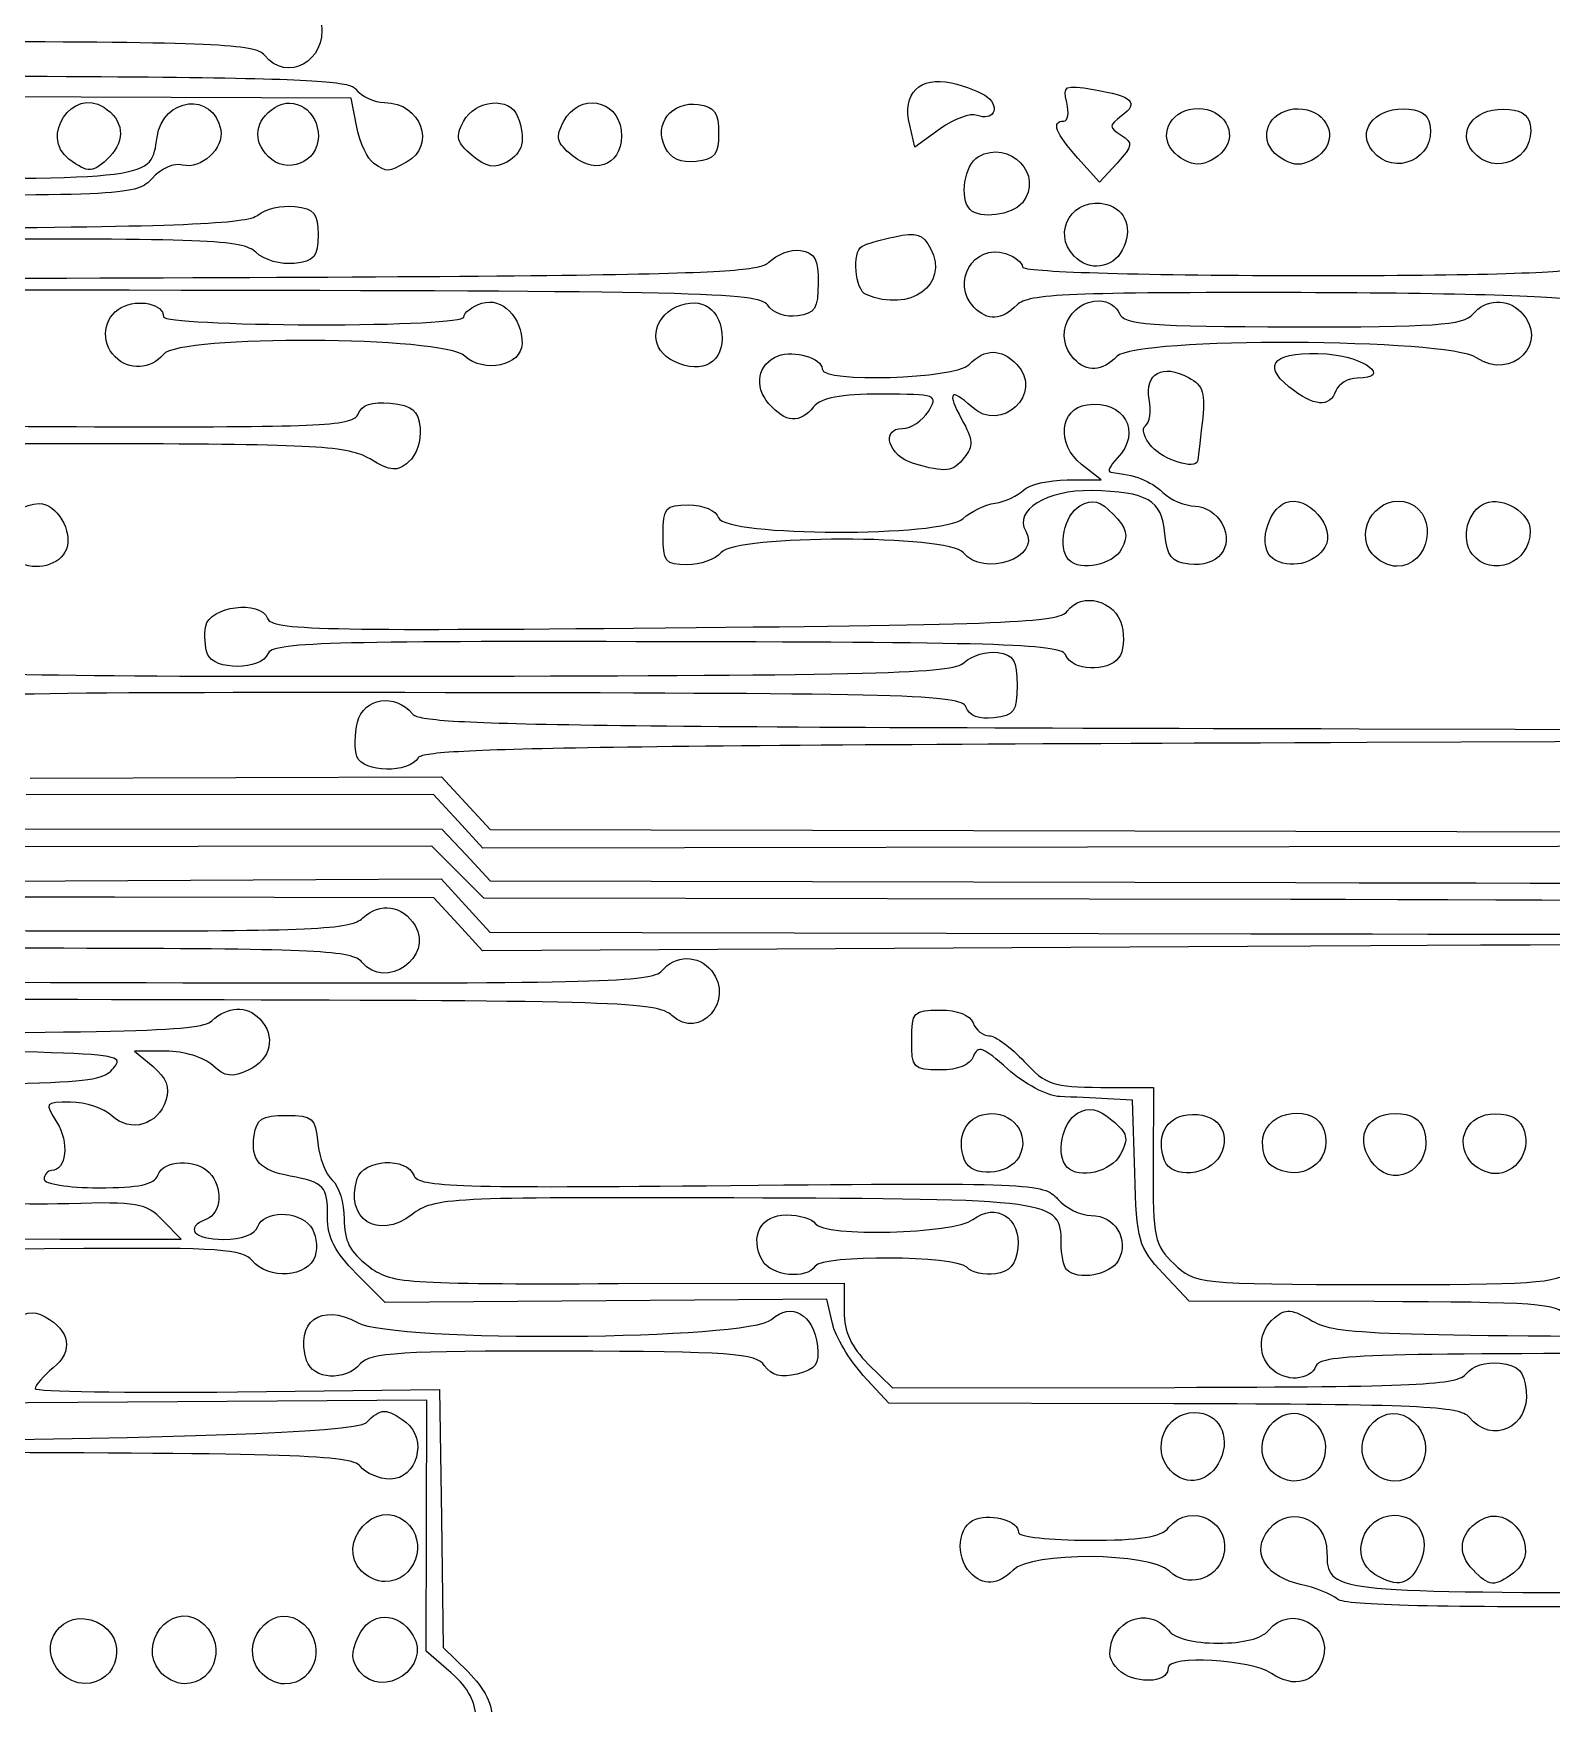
# Model space of a CAD drawing. Extents: x 25 to 242, y 39 to 365.
# Drawn here: x 162.42 to 200.69, y 137.19 to 179.28 of the extents above; entities that cross this region are included whole.
import ezdxf

# ---------------------------------------------------------------- set-up
doc = ezdxf.new("R2010")
doc.units = 0
doc.layers.add('Layer_1', color=7, linetype='CONTINUOUS')

msp = doc.modelspace()

# ---------------------------------------------------------------- linework, layer by layer
at = {"layer": 'Layer_1', "color": 7}
for points in [[(170.576381, 176.917223), (170.433371, 177.645653), (145.466809, 177.738753)], [(185.277182, 176.873043), (184.644308, 176.413363), (184.511049, 176.965083)], [(189.738251, 176.009843), (189.297148, 175.526973), (188.751005, 176.134133)], [(184.607659, 168.437873), (184.607656, 168.438083)], [(188.482389, 168.025603), (189.333474, 168.028603), (188.84241, 168.417893)], [(178.296698, 166.642213), (178.296698, 166.641893)], [(166.810265, 163.636393), (166.810225, 163.636053)], [(195.83792, 161.755513), (219.43687, 161.705413), (220.08517, 162.261853)], [(220.46999, 162.186083), (219.76785, 161.491953), (196.029811, 161.405053)], [(170.58057, 161.054803), (170.579845, 161.055513)], [(162.344935, 160.505813), (172.708931, 160.543113), (173.324066, 159.878843), (173.939201, 159.214553), (194.238922, 159.171453), (214.53863, 159.128353), (215.26421, 158.489173)], [(214.98688, 158.214403), (214.39423, 158.799633), (194.074138, 158.774133), (173.754048, 158.748633), (173.130719, 159.422483), (172.507387, 160.096343), (162.243155, 160.087343)], [(161.920815, 159.231763), (172.720956, 159.227763), (173.328061, 158.574553), (173.935169, 157.921353), (194.239323, 157.878253)], [(194.119435, 157.449723), (173.773442, 157.487523), (173.120964, 158.139353), (172.46848, 158.791193), (154.788009, 158.772493), (137.107529, 158.753793), (136.410809, 158.066733), (135.714089, 157.379653), (126.697159, 157.381653)], [(158.476005, 157.897703), (172.700914, 157.971903), (173.316025, 157.300653), (173.931139, 156.629423), (193.109242, 156.588723)], [(193.025581, 156.265963), (173.745965, 156.157513), (173.130843, 156.825923), (172.515722, 157.494333), (164.464625, 157.511433)], [(165.765405, 153.629213), (164.970635, 153.631213), (165.439675, 153.239773)], [(189.325064, 152.717113), (190.651664, 152.714113), (190.645564, 150.745793)], [(190.181465, 150.561043), (190.125305, 152.392253), (189.494988, 152.427653)], [(159.036515, 149.959433), (160.048315, 148.900573), (163.097415, 148.894573), (166.146515, 148.888573), (165.683785, 149.365083)], [(163.696785, 148.652083), (159.724715, 148.618283), (158.741245, 149.598403)], [(167.936075, 148.354733), (167.936075, 148.353883)], [(182.561649, 146.768133), (182.424137, 147.375923), (176.856537, 147.336823), (171.288936, 147.297723), (170.562091, 148.023853)], [(177.162379, 147.770373), (182.861032, 147.784073), (182.858932, 147.066173)], [(196.222329, 147.315773), (191.55787, 147.325773), (190.897753, 148.027803)], [(172.953729, 137.959303), (172.325002, 138.504553), (172.334902, 141.668813), (172.344802, 144.833093), (158.500385, 144.738693), (144.655969, 144.644293), (144.054809, 145.275953), (143.453639, 145.907593), (126.717429, 145.949193)], [(183.468101, 145.744513), (184.079508, 145.140773), (191.188981, 145.155673)], [(191.167644, 144.741783), (183.984749, 144.757083), (183.341955, 145.458703)], [(167.564735, 145.043923), (172.660854, 145.102423), (172.708544, 141.851593), (172.756234, 138.600773), (173.379452, 137.985353)], [(198.611274, 144.402683), (198.611135, 144.402773)]]:
    msp.add_lwpolyline(points, dxfattribs=at)
for points in [[(178.349411, 176.401453)], [(163.318405, 176.112903)], [(168.34021, 176.177213)], [(171.002477, 176.003893)], [(173.484787, 176.202343)], [(176.006475, 176.197343)], [(191.13094, 176.327353)], [(193.652627, 176.322353)], [(196.174313, 176.317353)], [(198.696001, 176.312353)], [(186.027494, 174.845353)], [(188.657582, 173.661893)], [(183.411527, 172.695353)], [(186.131864, 172.374543)], [(164.483355, 171.127643)], [(178.468129, 171.072063)], [(188.64952, 171.076093)], [(194.068976, 170.373263)], [(190.615791, 168.857793)], [(188.521637, 166.009683)], [(193.659295, 166.046283)], [(196.16564, 166.162713)], [(198.687326, 166.157713)], [(185.893379, 150.881173)], [(188.473937, 150.708683)], [(190.936754, 150.870413)], [(193.621649, 150.743363)], [(196.221819, 150.755533)], [(198.639628, 150.856293)], [(180.799296, 148.348943)], [(188.465876, 148.122443)], [(169.310197, 145.834423)], [(193.613624, 145.640743)], [(191.083873, 143.060653)], [(193.572077, 143.109653)], [(196.093763, 143.104653)], [(170.692176, 140.521703)], [(186.032436, 140.489153)], [(196.234681, 140.441603)], [(198.70871, 140.553013)], [(163.119055, 137.951503)], [(165.607265, 138.000503)], [(168.128948, 137.995503)], [(170.645523, 137.996343)], [(190.027484, 137.872863)]]:
    msp.add_lwpolyline(points, close=True, dxfattribs=at)
for points in [[(169.684635, 179.523613), (169.81309, 178.572803), (168.817008, 178.023083), (168.247572, 178.730523)], [(168.247572, 178.730523), (168.024949, 179.007113), (166.907085, 179.056573), (160.575205, 179.070023)], [(145.534349, 178.209413), (167.989936, 178.225613), (170.287012, 178.195613), (170.53926, 177.882193)], [(184.511049, 176.965083), (184.317596, 177.765983), (184.755954, 178.210573), (185.563055, 178.032043)], [(163.318405, 176.112913), (162.571275, 176.675973), (163.414505, 177.928003), (164.198265, 177.419273)], [(165.541745, 176.661903), (165.687645, 177.676453), (166.964305, 177.822003), (167.149005, 176.845153)], [(168.506144, 177.410073), (169.004545, 177.730203), (169.609133, 177.328773), (169.607109, 176.679003)], [(170.53926, 177.882193), (170.692031, 177.692403), (171.022942, 177.536673), (171.274617, 177.536133)], [(173.265204, 177.061543), (173.554883, 177.612613), (174.441698, 177.694913), (174.629621, 177.188183)], [(175.793671, 177.069443), (176.169109, 177.783663), (177.15151, 177.626243), (177.237843, 176.838053)], [(185.563055, 178.032043), (185.92002, 177.953043), (186.328944, 177.791473), (186.471775, 177.672913)], [(186.471775, 177.672913), (186.802528, 177.398383), (186.608054, 177.056253), (186.210708, 177.213633)], [(188.469774, 177.532963), (188.361279, 177.963863), (188.410774, 177.988053), (189.146941, 177.863933)], [(189.146941, 177.863933), (190.131556, 177.697933), (190.303342, 177.535343), (189.850783, 177.197793)], [(164.198265, 177.419273), (164.698465, 177.094573), (164.758375, 176.595603), (164.347475, 176.176503)], [(168.34021, 176.177213), (167.940163, 176.589563), (168.007489, 177.089803), (168.506144, 177.410073)], [(171.274617, 177.536133), (172.196092, 177.534133), (172.59262, 176.452953), (171.825402, 176.034293)], [(178.349411, 176.401453), (178.048389, 176.982263), (178.511399, 177.584923), (179.182856, 177.486273)], [(179.182856, 177.486273), (179.597109, 177.425373), (179.695815, 177.286093), (179.694187, 176.764463)], [(186.210708, 177.213633), (186.045348, 177.279133), (185.625261, 177.125833), (185.277182, 176.873043)], [(188.396354, 177.068483), (188.501111, 177.068263), (188.534149, 177.277263), (188.469774, 177.532963)], [(191.13094, 176.327353), (190.763776, 176.783503), (191.13334, 177.386613), (191.779285, 177.385243)], [(191.779285, 177.385243), (192.425168, 177.384243), (192.791025, 176.779193), (192.421024, 176.324613)], [(193.652627, 176.322353), (193.285466, 176.778503), (193.655027, 177.381613), (194.30097, 177.380233)], [(194.30097, 177.380233), (194.946852, 177.379233), (195.31271, 176.774203), (194.942709, 176.319613)], [(196.174313, 176.317353), (195.778894, 176.808613), (196.194263, 177.376583), (196.947751, 177.374983)], [(196.947751, 177.374983), (197.362683, 177.374183), (197.574846, 177.252093), (197.623951, 176.986123)], [(198.696001, 176.312353), (198.300581, 176.803613), (198.715951, 177.371573), (199.469439, 177.369983)], [(199.469439, 177.369983), (199.884369, 177.369183), (200.096533, 177.247093), (200.145637, 176.981133)], [(167.149005, 176.845153), (167.236005, 176.385233), (166.639745, 175.838003), (166.185545, 175.960853)], [(171.002477, 176.003903), (170.846777, 176.105603), (170.655037, 176.516603), (170.576381, 176.917223)], [(173.484787, 176.202343), (173.08792, 176.533543), (173.055122, 176.661883), (173.265204, 177.061543)], [(174.629621, 177.188183), (174.848622, 176.597633), (174.767363, 176.258263), (174.352798, 176.032033)], [(176.006475, 176.197343), (175.604801, 176.532553), (175.575204, 176.653833), (175.793671, 177.069443)], [(177.237843, 176.838053), (177.327803, 176.016743), (176.647214, 175.662603), (176.006475, 176.197343)], [(188.751005, 176.134133), (188.18473, 176.763683), (188.068771, 177.069173), (188.396354, 177.068483)], [(189.850783, 177.197793), (189.527195, 176.956433), (189.52625, 176.917363), (189.839063, 176.713973)], [(197.623951, 176.986123), (197.782519, 176.127303), (196.721349, 175.637743), (196.174313, 176.317353)], [(200.145637, 176.981133), (200.304207, 176.122303), (199.243038, 175.632753), (198.696001, 176.312353)], [(157.418385, 175.623833), (165.523835, 175.606633), (165.387465, 175.589233), (165.541745, 176.661903)], [(169.607109, 176.679003), (169.605009, 176.022303), (168.799895, 175.703393), (168.34021, 176.177213)], [(179.128212, 176.052493), (178.741846, 176.007593), (178.496596, 176.117493), (178.349411, 176.401453)], [(179.694187, 176.764463), (179.692587, 176.223483), (179.600207, 176.107393), (179.128212, 176.052493)], [(186.236589, 176.170643), (187.029109, 176.622903), (187.913248, 175.703093), (187.35054, 175.011763)], [(189.839063, 176.713973), (190.14618, 176.514273), (190.136351, 176.445633), (189.738251, 176.009843)], [(164.347475, 176.176503), (163.933525, 175.754303), (163.804815, 175.746333), (163.318405, 176.112903)], [(166.185545, 175.960853), (165.969355, 176.019353), (165.638675, 175.874753), (165.416785, 175.624693)], [(171.825402, 176.034293), (171.340654, 175.769773), (171.359826, 175.770473), (171.002477, 176.003893)], [(174.352798, 176.032033), (174.047916, 175.865663), (173.839117, 175.906623), (173.484787, 176.202343)], [(186.027494, 174.845353), (185.759183, 175.121913), (185.893779, 175.975013), (186.236589, 176.170643)], [(191.774917, 175.984723), (191.572065, 175.985253), (191.282276, 176.139333), (191.13094, 176.327353)], [(192.421024, 176.324613), (192.268516, 176.137243), (191.977768, 175.984293), (191.774917, 175.984723)], [(194.296604, 175.979723), (194.093753, 175.980253), (193.803964, 176.134343), (193.652627, 176.322353)], [(194.942709, 176.319613), (194.790203, 176.132243), (194.499456, 175.979283), (194.296604, 175.979723)], [(165.416785, 175.624693), (165.038685, 175.198633), (164.808125, 175.186293), (157.449445, 175.198543)], [(188.657582, 173.661893), (188.063651, 174.274083), (188.639802, 175.194223), (189.475504, 174.968183)], [(159.982955, 174.368463), (166.039455, 174.406563), (167.823775, 174.479963), (168.085293, 174.701573)], [(168.085293, 174.701573), (168.269747, 174.857873), (168.686339, 174.953943), (169.011046, 174.915073)], [(169.011046, 174.915073), (169.511937, 174.855073), (169.601117, 174.746403), (169.599408, 174.197983)], [(187.35054, 175.011763), (187.089492, 174.691033), (186.276419, 174.588773), (186.027494, 174.845353)], [(189.475504, 174.968183), (189.969092, 174.834673), (190.140378, 174.332843), (189.868739, 173.816083)], [(184.136964, 174.155593), (184.6834, 174.274453), (184.84799, 174.219593), (185.036526, 173.855823)], [(168.028167, 173.764663), (167.693845, 174.076503), (166.789585, 174.112523), (159.843585, 174.090673)], [(169.599408, 174.197983), (169.597808, 173.648033), (169.508368, 173.541343), (169.000704, 173.482843)], [(180.960735, 173.512603), (181.154828, 173.710563), (181.514518, 173.842713), (181.760049, 173.806253)], [(183.411527, 172.695353), (183.12883, 172.813073), (183.050287, 173.759303), (183.310257, 173.915343)], [(183.310257, 173.915343), (183.397107, 173.967443), (183.769122, 174.075583), (184.136964, 174.155593)], [(185.036526, 173.855823), (185.511379, 172.939603), (184.521926, 172.232993), (183.411527, 172.695353)], [(186.131864, 172.374503), (185.536198, 172.988493), (186.123864, 173.996063), (186.924556, 173.733533)], [(155.577899, 173.093103), (178.613558, 173.147903), (180.635953, 173.181303), (180.960735, 173.512603)], [(169.000704, 173.482843), (168.659621, 173.443543), (168.243014, 173.564243), (168.028167, 173.764663)], [(181.760049, 173.806253), (182.118083, 173.753153), (182.206004, 173.590663), (182.204118, 172.985843)], [(186.924556, 173.733533), (187.161018, 173.656033), (187.354203, 173.502143), (187.353858, 173.391623)], [(189.868739, 173.816083), (189.622769, 173.348163), (189.034597, 173.273283), (188.657582, 173.661893)], [(187.353858, 173.391623), (187.353595, 173.271403), (190.138923, 173.184763), (194.287871, 173.175953)], [(194.287871, 173.175953), (198.436817, 173.166953), (201.222761, 173.241953), (201.223135, 173.362163)], [(164.840475, 172.804943), (141.039439, 172.838543), (130.584359, 172.692743), (130.175369, 172.321633)], [(164.640115, 172.368573), (165.067575, 172.601833), (165.706345, 172.462473), (165.705325, 172.136143)], [(180.92695, 172.433933), (180.703007, 172.749803), (179.189844, 172.784693), (164.840475, 172.804943)], [(173.728304, 172.477243), (174.23501, 172.640893), (174.741407, 172.129643), (174.739309, 171.456533)], [(178.623604, 172.383563), (179.263467, 172.680693), (179.785416, 172.322263), (179.783125, 171.587343)], [(182.204118, 172.985843), (182.202018, 172.349983), (182.121198, 172.220243), (181.687958, 172.158483)], [(194.376585, 172.744833), (188.572704, 172.757133), (187.483927, 172.710333), (187.215791, 172.436843)], [(201.220565, 172.537883), (201.220829, 172.646843), (198.252861, 172.736593), (194.376585, 172.744833)], [(198.6978, 172.196673), (199.014014, 172.585183), (199.572525, 172.613603), (199.916815, 172.258673)], [(164.483355, 171.127563), (164.106335, 171.516173), (164.182465, 172.118843), (164.640115, 172.368573)], [(173.270411, 172.128613), (173.270676, 172.239133), (173.476807, 172.396013), (173.728304, 172.477243)], [(178.468129, 171.072063), (177.932933, 171.393413), (178.016912, 172.101833), (178.623604, 172.383563)], [(181.687958, 172.158483), (181.387854, 172.115683), (181.071331, 172.230283), (180.92695, 172.433933)], [(187.215791, 172.436843), (186.833933, 172.047373), (186.46957, 172.026413), (186.131864, 172.374543)], [(188.64952, 171.076063), (188.118234, 171.623683), (188.520515, 172.541503), (189.291103, 172.539853)], [(189.291103, 172.539853), (189.502772, 172.539333), (189.72993, 172.393483), (189.795901, 172.215583)], [(189.795901, 172.215583), (189.897068, 171.942803), (190.583002, 171.890723), (194.17552, 171.883083)], [(194.17552, 171.883083), (197.70553, 171.876083), (198.480172, 171.929283), (198.6978, 172.196673)], [(199.916815, 172.258673), (200.655595, 171.497183), (199.685733, 170.500723), (198.792764, 171.103793)], [(165.705325, 172.136143), (165.705065, 172.030323), (167.406865, 171.940123), (169.487256, 171.935703)], [(169.487256, 171.935703), (171.686639, 171.930703), (173.270046, 172.011803), (173.270411, 172.128613)], [(173.294874, 171.147943), (172.758945, 171.647823), (166.105055, 171.684343), (165.702375, 171.189643)], [(174.739309, 171.456533), (174.737709, 170.907093), (173.773847, 170.701193), (173.294874, 171.147943)], [(179.783125, 171.587343), (179.781025, 170.906663), (179.153252, 170.660683), (178.468129, 171.072063)], [(186.010286, 170.935923), (186.410974, 171.344603), (186.81172, 171.345013), (187.207404, 170.936923)], [(198.792764, 171.103793), (198.065559, 171.594923), (190.210464, 171.624883), (189.733447, 171.138393)], [(165.702375, 171.189643), (165.386155, 170.801143), (164.827645, 170.772713), (164.483355, 171.127643)], [(180.961274, 169.945893), (180.573943, 170.387113), (180.682552, 170.950123), (181.19352, 171.149843)], [(181.19352, 171.149843), (181.595258, 171.306863), (182.303283, 171.097243), (182.302424, 170.821543)], [(182.302424, 170.821543), (182.301324, 170.467723), (185.652599, 170.571093), (186.010286, 170.935923)], [(187.207404, 170.936923), (187.910209, 170.212513), (186.812717, 169.176613), (186.073204, 169.866383)], [(189.733447, 171.138393), (189.351589, 170.748923), (188.987224, 170.727963), (188.64952, 171.076093)], [(190.54847, 170.056563), (190.428834, 170.709433), (190.889801, 170.964123), (191.540848, 170.604863)], [(194.068976, 170.373263), (193.345317, 170.947183), (193.738205, 171.286933), (195.023982, 171.199103)], [(195.023982, 171.199103), (195.991822, 171.133003), (196.677522, 170.590033), (195.790787, 170.591913)], [(191.540848, 170.604863), (191.915451, 170.398163), (191.96955, 170.216013), (191.88197, 169.456353)], [(195.790787, 170.591913), (195.562367, 170.592443), (195.320593, 170.447473), (195.25351, 170.269853)], [(183.798949, 170.186453), (182.769056, 170.188453), (182.276211, 170.096553), (182.089307, 169.866893)], [(184.982171, 169.753013), (185.236393, 170.167733), (185.19338, 170.183493), (183.798949, 170.186453)], [(186.073204, 169.866383), (185.541916, 170.361933), (185.440795, 170.239023), (185.81945, 169.557943)], [(188.983195, 169.921623), (189.913076, 170.054753), (190.379346, 169.223853), (189.740443, 168.572213)], [(190.45163, 169.391663), (190.55945, 169.459663), (190.603024, 169.758833), (190.54847, 170.056563)], [(195.25351, 170.269853), (195.090051, 169.837053), (194.702426, 169.870893), (194.068976, 170.373263)], [(158.123845, 169.713233), (158.355775, 169.425093), (159.233735, 169.376783), (164.439085, 169.365723)], [(164.439085, 169.365723), (169.729078, 169.354523), (170.500847, 169.395023), (170.612109, 169.689573)], [(170.612109, 169.689573), (170.699689, 169.921453), (170.952245, 170.004753), (171.423457, 169.957183)], [(171.423457, 169.957183), (171.982005, 169.900783), (172.118927, 169.785773), (172.169071, 169.330863)], [(182.089307, 169.866893), (181.738837, 169.436313), (181.386968, 169.460943), (180.961274, 169.945893)], [(184.333214, 169.323463), (184.545042, 169.322933), (184.837074, 169.516313), (184.982171, 169.753013)], [(188.84241, 168.417893), (188.202433, 168.925233), (188.28638, 169.821863), (188.983195, 169.921623)], [(172.169071, 169.330863), (172.204591, 169.008643), (172.083471, 168.649163), (171.881906, 168.478523)], [(184.607656, 168.438083), (183.978691, 168.619013), (183.759958, 169.324683), (184.333214, 169.323463)], [(185.81945, 169.557943), (186.111013, 169.033513), (186.1217, 168.877803), (185.88599, 168.588213)], [(190.615788, 168.857793), (190.417681, 169.083463), (190.343812, 169.323703), (190.45163, 169.391663)], [(191.88197, 169.456353), (191.82472, 168.959793), (191.771925, 168.529293), (191.764644, 168.499683)], [(164.338125, 168.935033), (159.308935, 168.945733), (158.351375, 168.897933), (158.129275, 168.625023)], [(170.908845, 168.552923), (170.360213, 168.877533), (169.562214, 168.923943), (164.338125, 168.935033)], [(191.764644, 168.499683), (191.709694, 168.276193), (190.906602, 168.526483), (190.615791, 168.857793)], [(171.881906, 168.478523), (171.584064, 168.226373), (171.442417, 168.237203), (170.908845, 168.552923)], [(185.88599, 168.588213), (185.586175, 168.219863), (185.429521, 168.201433), (184.607659, 168.437873)], [(189.740443, 168.572213), (189.558243, 168.386373), (189.486821, 168.226743), (189.58173, 168.217473)], [(187.381193, 167.767523), (187.518755, 167.907823), (188.014294, 168.023963), (188.482389, 168.025603)], [(189.58173, 168.217473), (190.180384, 168.158973), (190.571031, 168.007243), (190.890984, 167.708803)], [(186.666183, 167.440693), (186.921874, 167.480193), (187.243628, 167.627213), (187.381193, 167.767523)], [(189.088973, 167.755523), (187.966663, 167.776423), (187.123508, 167.255643), (187.435668, 166.734403)], [(188.801254, 167.371063), (189.132272, 167.551693), (189.305119, 167.507773), (189.645968, 167.156443)], [(190.944541, 166.668653), (190.867341, 167.517873), (190.506613, 167.729163), (189.088973, 167.755523)], [(190.890984, 167.708803), (191.091628, 167.521663), (191.457782, 167.368113), (191.704665, 167.367583)], [(193.991511, 167.455083), (194.531825, 167.666273), (195.276468, 166.819863), (194.977645, 166.334183)], [(196.16564, 166.162713), (195.666903, 166.782323), (196.360564, 167.729613), (197.098881, 167.437193)], [(199.021389, 167.439453), (199.473072, 167.616003), (200.153184, 167.194623), (200.151763, 166.739123)], [(162.038425, 165.961183), (161.373455, 166.344833), (161.769075, 167.431123), (162.573145, 167.429423)], [(162.573145, 167.429423), (163.011795, 167.428423), (163.425555, 166.730993), (163.255135, 166.279753)], [(178.296698, 166.641893), (178.298798, 167.337893), (178.348138, 167.395913), (178.936066, 167.394663)], [(178.936066, 167.394663), (179.308451, 167.393873), (179.622914, 167.258933), (179.693034, 167.069853)], [(185.85754, 167.051653), (186.0466, 167.226173), (186.41049, 167.401243), (186.666183, 167.440693)], [(188.521637, 166.009683), (188.229344, 166.310963), (188.402374, 167.153403), (188.801254, 167.371063)], [(189.645968, 167.156443), (189.986818, 166.805113), (190.028736, 166.627653), (189.850827, 166.289213)], [(191.704665, 167.367583), (191.951545, 167.367053), (192.257369, 167.166293), (192.384268, 166.921443)], [(193.659295, 166.046283), (193.281732, 166.298663), (193.510057, 167.266913), (193.991511, 167.455083)], [(197.098881, 167.437193), (197.862506, 167.134753), (197.609424, 165.846783), (196.786715, 165.848533)], [(198.687326, 166.157713), (198.383653, 166.534983), (198.573791, 167.264513), (199.021389, 167.439453)], [(179.693034, 167.069853), (179.8675, 166.599393), (185.350082, 166.583173), (185.85754, 167.051653)], [(187.435668, 166.734403), (187.83748, 166.063453), (186.372895, 165.558263), (185.862882, 166.191883)], [(192.384268, 166.921443), (192.694024, 166.323763), (192.277652, 165.814483), (191.551326, 165.902633)], [(200.151763, 166.739123), (200.149163, 165.928633), (199.181102, 165.544273), (198.687326, 166.157713)], [(163.255135, 166.279753), (163.100445, 165.870183), (162.478425, 165.707313), (162.038425, 165.961183)], [(178.899038, 165.886803), (178.348056, 165.887803), (178.294555, 165.955103), (178.296698, 166.642213)], [(185.862882, 166.191883), (185.497138, 166.646263), (180.12154, 166.644283), (179.75148, 166.189883)], [(189.850827, 166.289213), (189.636446, 165.881373), (188.813928, 165.708403), (188.521637, 166.009683)], [(191.551326, 165.902633), (191.108252, 165.956433), (190.996463, 166.097533), (190.944541, 166.668653)], [(194.977645, 166.334183), (194.71225, 165.902833), (194.080348, 165.764833), (193.659295, 166.046283)], [(179.75148, 166.189883), (179.615217, 166.022493), (179.231619, 165.886093), (178.899038, 165.886803)], [(196.786715, 165.848533), (196.583865, 165.849063), (196.30438, 165.990343), (196.16564, 166.162713)], [(166.768225, 164.336403), (166.864325, 164.847583), (168.151277, 165.009193), (168.328133, 164.532283)], [(188.482168, 164.715733), (188.842493, 165.218033), (189.702696, 164.991743), (189.857959, 164.353803)], [(178.348012, 164.297123), (186.887876, 164.375423), (188.279296, 164.432933), (188.482168, 164.715733)], [(166.810225, 163.636053), (166.746825, 163.807023), (166.727925, 164.122183), (166.768225, 164.336403)], [(168.328133, 164.532283), (168.434448, 164.245603), (169.641763, 164.217263), (178.348012, 164.297123)], [(189.857959, 164.353803), (189.930099, 164.057393), (189.897629, 163.693863), (189.785789, 163.545963)], [(178.393405, 163.947223), (169.754627, 163.965523), (168.440764, 163.926123), (168.33473, 163.645393)], [(188.450069, 163.602663), (188.345787, 163.883863), (187.032186, 163.928873), (178.393405, 163.947223)], [(168.33473, 163.645393), (168.176501, 163.226433), (166.964915, 163.219003), (166.810265, 163.636393)], [(172.540233, 163.077753), (183.786122, 163.097553), (185.582632, 163.144353), (185.886866, 163.425193)], [(185.886866, 163.425193), (186.080218, 163.603683), (186.458885, 163.717213), (186.728342, 163.677493)], [(186.728342, 163.677493), (187.135009, 163.617593), (187.217869, 163.477113), (187.215916, 162.851153)], [(189.785789, 163.545963), (189.503193, 163.172253), (188.595392, 163.210793), (188.450069, 163.602663)], [(159.407125, 163.283663), (159.502525, 163.125483), (163.557635, 163.061913), (172.540233, 163.077753)], [(172.806041, 162.663023), (161.654525, 162.678923), (159.765835, 162.636723), (159.499675, 162.365203)], [(170.593125, 161.917343), (170.747192, 162.538523), (171.550125, 162.661423), (171.978369, 162.129393)], [(185.928596, 162.303693), (185.815236, 162.609363), (184.463384, 162.646383), (172.806041, 162.663023)], [(187.215916, 162.851153), (187.213816, 162.188253), (187.143486, 162.088923), (186.634269, 162.029953)], [(171.978369, 162.129393), (172.207176, 161.845143), (175.117431, 161.799523), (195.83792, 161.755513)], [(186.634269, 162.029953), (186.254722, 161.986053), (186.0114, 162.080453), (185.928596, 162.303693)], [(170.579845, 161.055513), (170.513775, 161.233693), (170.519755, 161.621513), (170.593125, 161.917343)], [(196.029811, 161.405053), (176.250093, 161.332653), (172.263608, 161.268983), (172.122815, 161.023203)], [(172.122815, 161.023203), (171.893242, 160.622383), (170.732096, 160.646183), (170.58057, 161.054803)], [(194.239323, 157.878253), (211.76667, 157.841053), (214.59913, 157.791753), (214.95041, 157.517903)], [(164.464625, 157.511433), (160.036525, 157.520433), (156.413355, 157.473133), (156.413145, 157.405423)], [(214.75333, 157.165693), (214.54209, 157.346383), (209.04794, 157.422003), (194.119435, 157.449723)], [(170.728837, 156.984843), (171.167135, 157.389443), (171.730089, 157.308153), (172.043218, 156.795073)], [(156.708795, 156.977153), (156.951575, 156.726913), (158.206505, 156.670043), (163.685475, 156.661033)], [(163.685475, 156.661033), (169.435638, 156.652033), (170.416647, 156.696633), (170.728837, 156.984843)], [(172.043218, 156.795073), (172.5284, 156.000053), (171.291066, 155.145453), (170.706432, 155.871773)], [(193.109242, 156.588723), (210.38112, 156.552023), (212.30594, 156.581723), (212.47449, 156.888513)], [(163.771255, 156.220113), (157.371935, 156.233713), (157.089775, 156.217113), (156.723365, 155.804153)], [(170.706432, 155.871773), (170.473958, 156.160603), (169.532748, 156.207873), (163.771255, 156.220113)], [(212.43293, 156.029953), (212.31665, 156.343483), (210.57531, 156.364663), (193.025581, 156.265963)], [(156.723365, 155.804153), (156.342145, 155.374573), (156.354985, 155.374003), (167.170745, 155.351033)], [(178.262437, 155.650663), (178.595772, 156.060203), (179.18855, 156.063833), (179.514935, 155.658663)], [(167.170745, 155.351033), (176.540235, 155.331133), (178.035221, 155.371533), (178.262437, 155.650663)], [(179.514935, 155.658663), (180.119256, 154.907883), (179.212265, 153.880153), (178.517368, 154.528293)], [(166.235475, 154.922393), (155.863599, 154.944393), (154.333489, 154.906493), (154.227069, 154.624713)], [(178.517368, 154.528293), (178.154273, 154.866993), (177.149552, 154.899213), (166.235475, 154.922393)], [(166.919685, 154.389063), (167.332935, 154.770523), (167.792165, 154.790953), (168.129832, 154.442963)], [(184.561281, 153.912303), (184.563381, 154.625973), (184.601871, 154.666333), (185.276643, 154.664913)], [(185.276643, 154.664913), (185.716576, 154.663913), (186.035593, 154.539513), (186.109602, 154.339943)], [(153.978459, 154.083863), (164.721365, 154.075863), (166.629435, 154.121163), (166.919685, 154.389063)], [(168.129832, 154.442963), (168.542852, 154.017243), (168.413669, 153.415173), (167.853485, 153.155053)], [(186.109602, 154.339943), (186.175572, 154.162053), (186.356672, 154.016223), (186.512041, 154.015883)], [(164.441745, 153.201033), (164.802365, 153.630523), (164.782805, 153.631243), (152.240329, 153.657883)], [(185.271939, 153.156663), (184.597167, 153.157663), (184.559056, 153.198663), (184.561281, 153.912303)], [(186.98424, 153.174163), (186.367258, 153.732473), (186.223317, 153.786303), (186.114891, 153.499203)], [(186.512041, 154.015883), (186.667415, 154.015623), (187.06542, 153.723843), (187.396501, 153.367623)], [(165.439675, 153.239773), (165.778495, 152.957033), (165.868755, 152.720603), (165.764765, 152.388253)], [(166.944195, 153.269323), (166.728995, 153.470053), (166.210745, 153.628273), (165.765405, 153.629213)], [(167.853485, 153.155053), (167.426005, 152.956553), (167.256735, 152.977833), (166.944195, 153.269323)], [(186.114891, 153.499203), (186.031171, 153.277543), (185.731327, 153.155683), (185.271939, 153.156663)], [(187.396501, 153.367623), (187.940878, 152.781893), (188.12538, 152.719663), (189.325064, 152.717113)], [(152.479459, 152.795513), (163.820495, 152.771413), (164.088645, 152.780513), (164.441745, 153.201033)], [(188.294161, 152.484053), (187.977118, 152.495753), (187.395141, 152.802333), (186.98424, 153.174163)], [(165.764765, 152.388253), (165.570405, 151.767023), (164.866065, 151.564713), (164.402605, 151.997013)], [(189.494988, 152.427653), (189.148315, 152.447153), (188.607943, 152.472553), (188.294161, 152.484053)], [(163.363185, 152.341833), (162.706175, 152.342833), (162.698795, 152.332833), (163.015175, 151.834273)], [(164.402605, 151.997013), (164.200115, 152.185873), (163.732375, 152.341053), (163.363185, 152.341833)], [(167.987285, 151.499433), (168.047265, 151.924383), (168.181249, 152.008663), (168.79469, 152.007363)], [(168.79469, 152.007363), (169.467264, 152.006363), (169.535534, 151.947263), (169.592732, 151.321453)], [(185.893379, 150.881133), (185.67934, 151.458303), (185.918539, 151.969973), (186.437102, 152.044223)], [(186.437102, 152.044223), (187.098128, 152.138823), (187.565583, 151.534103), (187.268406, 150.968773)], [(188.473937, 150.708683), (188.186346, 151.005103), (188.351891, 151.850863), (188.73883, 152.062023)], [(188.73883, 152.062023), (189.043715, 152.228403), (189.252513, 152.187423), (189.606844, 151.891723)], [(190.936754, 150.870413), (190.715369, 151.467383), (190.959774, 151.959283), (191.509857, 152.023873)], [(191.509857, 152.023873), (192.235083, 152.108973), (192.647857, 151.597383), (192.33464, 151.001533)], [(193.413682, 151.440773), (193.515157, 152.160163), (194.746975, 152.311753), (194.955587, 151.630533)], [(196.221819, 150.755533), (195.695594, 151.354973), (195.977531, 152.057353), (196.743721, 152.055723)], [(196.743721, 152.055723), (197.160359, 152.054923), (197.38631, 151.922213), (197.477277, 151.625153)], [(198.639628, 150.856293), (198.222074, 151.375053), (198.576758, 152.051833), (199.265405, 152.050363)], [(199.265405, 152.050363), (199.687651, 152.049563), (199.907898, 151.917183), (200.002722, 151.607523)], [(163.015175, 151.834273), (163.332065, 151.335273), (163.254615, 150.618343), (162.883905, 150.619133)], [(189.606844, 151.891723), (190.003711, 151.560513), (190.036509, 151.432173), (189.826427, 151.032523)], [(194.955587, 151.630533), (195.202453, 150.824383), (194.357622, 150.262493), (193.621649, 150.743363)], [(197.477277, 151.625153), (197.741291, 150.763013), (196.792308, 150.105683), (196.221819, 150.755533)], [(200.002722, 151.607523), (200.162213, 151.086713), (199.782158, 150.541013), (199.260703, 150.542123)], [(168.89847, 150.479753), (168.121439, 150.625953), (167.899115, 150.874753), (167.987285, 151.499433)], [(169.592732, 151.321453), (169.627132, 150.945053), (169.791299, 150.520753), (169.957539, 150.378563)], [(193.621649, 150.743363), (193.467379, 150.844163), (193.373794, 151.157993), (193.413682, 151.440773)], [(165.561885, 150.505713), (165.707975, 150.892533), (166.504725, 150.930613), (166.856895, 150.567613)], [(170.585337, 150.417293), (170.740158, 150.912133), (171.841195, 150.968643), (172.018387, 150.490793)], [(187.268406, 150.968773), (187.018663, 150.493663), (186.059733, 150.432543), (185.893379, 150.881173)], [(189.826427, 151.032523), (189.590392, 150.583493), (188.782947, 150.390173), (188.473937, 150.708683)], [(190.645564, 150.745793), (190.639864, 148.912393), (190.676074, 148.742443), (191.174016, 148.266823)], [(192.33464, 151.001533), (192.064001, 150.486673), (191.112166, 150.397403), (190.936754, 150.870413)], [(199.260703, 150.542123), (199.057853, 150.542653), (198.778368, 150.683933), (198.639628, 150.856293)], [(162.695575, 150.404073), (162.695315, 150.282413), (163.292495, 150.187333), (164.067415, 150.185693)], [(162.883905, 150.619133), (162.780695, 150.619353), (162.695945, 150.522533), (162.695575, 150.404073)], [(164.067415, 150.185693), (165.093565, 150.183693), (165.470695, 150.264293), (165.561885, 150.505713)], [(166.856895, 150.567613), (167.206655, 150.207103), (167.168905, 149.543983), (166.790195, 149.395963)], [(169.837424, 149.449103), (169.839824, 150.227123), (169.756844, 150.318243), (168.89847, 150.479753)], [(169.957539, 150.378563), (170.123782, 150.236363), (170.258789, 149.795453), (170.25755, 149.398743)], [(171.971595, 149.512743), (171.098481, 148.854283), (170.266223, 149.397343), (170.585337, 150.417293)], [(172.018387, 150.490793), (172.12331, 150.207853), (173.141424, 150.176293), (180.006211, 150.243283)], [(180.006211, 150.243283), (187.574109, 150.317083), (187.887714, 150.304183), (188.239549, 149.903393)], [(190.897753, 148.027803), (190.276533, 148.688483), (190.234327, 148.837763), (190.181465, 150.561043)], [(163.313925, 149.784923), (161.761255, 149.738423), (161.302035, 149.800023), (160.843035, 150.115573)], [(180.074833, 149.929013), (172.8244, 149.951113), (172.532872, 149.936013), (171.971595, 149.512743)], [(188.327891, 148.799293), (188.331291, 149.881653), (188.164627, 149.904443), (180.074833, 149.929013)], [(188.239549, 149.903393), (188.440722, 149.674263), (188.822368, 149.486283), (189.087655, 149.485723)], [(165.683785, 149.365083), (165.263895, 149.797883), (165.044415, 149.836753), (163.313925, 149.784923)], [(168.07954, 149.207583), (168.235242, 149.619843), (169.078406, 149.624623), (169.408037, 149.215583)], [(170.562091, 148.023853), (170.026699, 148.558703), (169.835818, 148.934123), (169.837424, 149.449103)], [(180.799296, 148.348923), (180.46753, 148.960993), (180.753656, 149.503473), (181.407505, 149.502103)], [(181.407505, 149.502103), (181.733937, 149.501303), (182.059158, 149.403703), (182.130217, 149.285093)], [(186.099713, 149.382893), (186.680984, 149.831753), (187.324779, 149.426593), (187.236829, 148.667203)], [(189.087655, 149.485723), (189.687257, 149.484723), (190.050101, 148.887123), (189.772299, 148.358643)], [(166.790195, 149.395963), (166.220515, 149.173313), (166.458705, 148.887833), (167.215485, 148.886223)], [(167.215485, 148.886223), (167.681265, 148.885223), (168.002986, 149.004883), (168.07954, 149.207583)], [(169.408037, 149.215583), (169.546779, 149.043213), (169.598209, 148.703753), (169.522326, 148.461213)], [(170.25755, 149.398743), (170.25595, 148.853703), (170.402947, 148.564953), (170.859512, 148.217053)], [(182.130217, 149.285093), (182.335991, 148.941503), (185.633342, 149.022733), (186.099713, 149.382893)], [(167.936075, 148.353883), (167.710525, 148.634103), (167.049505, 148.680603), (163.696785, 148.652083)], [(187.236829, 148.667203), (187.188279, 148.248053), (187.033306, 148.069803), (186.672618, 148.018243)], [(188.465876, 148.122493), (188.389066, 148.201593), (188.326978, 148.506203), (188.327891, 148.799293)], [(169.522326, 148.461213), (169.3543, 147.924153), (168.337583, 147.855903), (167.936075, 148.354733)], [(170.859512, 148.217053), (171.443304, 147.772193), (171.656302, 147.757113), (177.162379, 147.770373)], [(182.126859, 148.207793), (181.918529, 147.864373), (181.009569, 147.961023), (180.799296, 148.348943)], [(185.948136, 148.181393), (185.662031, 148.476303), (182.303828, 148.499473), (182.126859, 148.207793)], [(186.672618, 148.018243), (186.399115, 147.979143), (186.073098, 148.052643), (185.948136, 148.181393)], [(189.772299, 148.358643), (189.576219, 147.985633), (188.744493, 147.835263), (188.465876, 148.122443)], [(191.174016, 148.266823), (191.701816, 147.762653), (191.766319, 147.756043), (196.251788, 147.746513)], [(196.251788, 147.746513), (200.14314, 147.738513), (200.849051, 147.786813), (201.171885, 148.084803)], [(161.780415, 146.736803), (162.192515, 147.067463), (162.401005, 147.111733), (162.719165, 146.936183)], [(162.719165, 146.936183), (163.357025, 146.584203), (163.439305, 146.071543), (162.925995, 145.647543)], [(169.310197, 145.834393), (169.014125, 146.801233), (169.675345, 147.294353), (170.591021, 146.789593)], [(181.029045, 146.867093), (181.523686, 147.323713), (182.096199, 146.993833), (182.186388, 146.200243)], [(182.858932, 147.066173), (182.857332, 146.554213), (183.032094, 146.175073), (183.468101, 145.744513)], [(193.613619, 145.640753), (193.262553, 146.002613), (193.302304, 146.570083), (193.702449, 146.908823)], [(193.702449, 146.908823), (193.986379, 147.149203), (194.140181, 147.135873), (194.664858, 146.825423)], [(201.011843, 146.968643), (200.903607, 147.260513), (200.259328, 147.307203), (196.222329, 147.315773)], [(170.591021, 146.789593), (171.507619, 146.284343), (180.469832, 146.350883), (181.029045, 146.867093)], [(183.341955, 145.458703), (182.988416, 145.844603), (182.63728, 146.433853), (182.561649, 146.768133)], [(194.664858, 146.825423), (195.23091, 146.490483), (196.26828, 146.453843), (205.753599, 146.433703)], [(175.765953, 146.066493), (171.722874, 146.075493), (170.885986, 146.023793), (170.666472, 145.754123)], [(180.854864, 145.700703), (180.63344, 146.013033), (180.015278, 146.057463), (175.765953, 146.066493)], [(182.186388, 146.200243), (182.238518, 145.741563), (182.144108, 145.609703), (181.67866, 145.491003)], [(162.925995, 145.647543), (162.674925, 145.440173), (162.469295, 145.206333), (162.469055, 145.127923)], [(170.666472, 145.754123), (170.295103, 145.297873), (169.45935, 145.347323), (169.310197, 145.834423)], [(181.67866, 145.491003), (181.267831, 145.386233), (181.035964, 145.445303), (180.854864, 145.700703)], [(194.756647, 145.702943), (194.610293, 145.315423), (193.963379, 145.280223), (193.613624, 145.640743)], [(205.504219, 146.003303), (196.253088, 146.023003), (194.862835, 145.984103), (194.756647, 145.702943)], [(198.544268, 145.502803), (198.692184, 145.702703), (199.027284, 145.806643), (199.385651, 145.763763)], [(199.385651, 145.763763), (199.866582, 145.706263), (199.994196, 145.572613), (200.048639, 145.069413)], [(191.188981, 145.155673), (197.330193, 145.168573), (198.331935, 145.215873), (198.544268, 145.502803)], [(162.469055, 145.127923), (162.468805, 145.049523), (164.761865, 145.011723), (167.564735, 145.043923)], [(193.572077, 143.109653), (193.015998, 143.800493), (193.839204, 144.858163), (194.565856, 144.386483)], [(196.093763, 143.104653), (195.537686, 143.795503), (196.360891, 144.853173), (197.08754, 144.381483)], [(200.048639, 145.069413), (200.148239, 144.148763), (199.17793, 143.698693), (198.611274, 144.402683)], [(170.809911, 144.259353), (171.185257, 144.642193), (171.32189, 144.644703), (171.8088, 144.277653)], [(191.083873, 143.060653), (190.564573, 143.595913), (190.95171, 144.526093), (191.693132, 144.524523)], [(198.611135, 144.402773), (198.388796, 144.678993), (197.296082, 144.728763), (191.167644, 144.741783)], [(191.693132, 144.524523), (192.297321, 144.523523), (192.61217, 143.941713), (192.33894, 143.331713)], [(194.565856, 144.386483), (195.291964, 143.915133), (195.02926, 142.793693), (194.193144, 142.795463)], [(197.08754, 144.381483), (197.813652, 143.910143), (197.550946, 142.788703), (196.714832, 142.790473)], [(149.222239, 144.082763), (149.598109, 143.615803), (170.34534, 143.785523), (170.809911, 144.259353)], [(171.8088, 144.277653), (172.370495, 143.854343), (172.092577, 142.842993), (171.414952, 142.844433)], [(170.658741, 143.169243), (170.433536, 143.449023), (168.987929, 143.495993), (160.013415, 143.515053)], [(171.414952, 142.844433), (171.142365, 142.844963), (170.802069, 142.991183), (170.658741, 143.169243)], [(192.33894, 143.331713), (192.08444, 142.763513), (191.495533, 142.636323), (191.083873, 143.060653)], [(194.193144, 142.795463), (193.990293, 142.795993), (193.710815, 142.937283), (193.572077, 143.109653)], [(196.714832, 142.790473), (196.511982, 142.791003), (196.2325, 142.932293), (196.093763, 143.104653)], [(170.692176, 140.521703), (170.014896, 141.219813), (171.066403, 142.404893), (171.803611, 141.774343)], [(191.037343, 141.620433), (191.601747, 142.313853), (192.674506, 141.737893), (192.407586, 140.884743)], [(198.865674, 141.795083), (199.652544, 142.300483), (200.488003, 141.044873), (199.73738, 140.485013)], [(186.175148, 141.836593), (186.623061, 141.981253), (187.255294, 141.782693), (187.254405, 141.497683)], [(193.477053, 141.453143), (193.964934, 142.242443), (195.030969, 141.918463), (195.028048, 140.981783)], [(196.234681, 140.441603), (195.562197, 140.845393), (195.922713, 141.933263), (196.728443, 141.931553)], [(196.728443, 141.931553), (197.332633, 141.930553), (197.647482, 141.348743), (197.374252, 140.738743)], [(171.803611, 141.774343), (172.39904, 141.265033), (172.051026, 140.260263), (171.279763, 140.261903)], [(186.032437, 140.489103), (185.646005, 140.887413), (185.731352, 141.693263), (186.175148, 141.836593)], [(187.254405, 141.497683), (187.25414, 141.391863), (188.046014, 141.303593), (189.01427, 141.301533)], [(189.01427, 141.301533), (190.322765, 141.298533), (190.842152, 141.380633), (191.037343, 141.620433)], [(194.361383, 140.190583), (193.537949, 140.365143), (193.148348, 140.921373), (193.477053, 141.453143)], [(198.70871, 140.552983), (198.300436, 140.973813), (198.363457, 141.472523), (198.865674, 141.795083)], [(191.054853, 140.523653), (190.547874, 140.996513), (187.573322, 141.017503), (187.116363, 140.551453)], [(192.407586, 140.884743), (192.221467, 140.289873), (191.509295, 140.099773), (191.054853, 140.523653)], [(195.028048, 140.981783), (195.025048, 140.005923), (195.111608, 139.995293), (203.199945, 139.978113)], [(197.374252, 140.738743), (197.118937, 140.168733), (196.81927, 140.090593), (196.234681, 140.441603)], [(171.279763, 140.261903), (171.09484, 140.262173), (170.830426, 140.379203), (170.692176, 140.521703)], [(187.116363, 140.551453), (186.734507, 140.161993), (186.370144, 140.141023), (186.032436, 140.489153)], [(195.295592, 139.816903), (195.145423, 139.945363), (194.725026, 140.113523), (194.361383, 140.190583)], [(199.73738, 140.485013), (199.248684, 140.120513), (199.120028, 140.128993), (198.70871, 140.553013)], [(165.607265, 138.000503), (165.051185, 138.691343), (165.874385, 139.749013), (166.601035, 139.277323)], [(203.019045, 139.636703), (197.893915, 139.600003), (195.483415, 139.656203), (195.295592, 139.816903)], [(163.119055, 137.951503), (162.448285, 138.642913), (163.161555, 139.645073), (164.032895, 139.235563)], [(168.128948, 137.995503), (167.572865, 138.686343), (168.396074, 139.744023), (169.122726, 139.272333)], [(170.616175, 138.883323), (170.897769, 139.511993), (171.615268, 139.527613), (171.988516, 138.913223)], [(189.556462, 138.448763), (189.559062, 139.279763), (190.523176, 139.663103), (191.029281, 139.034333)], [(193.550967, 139.028973), (194.111743, 139.717943), (195.188595, 139.147913), (194.923985, 138.302183)], [(164.032895, 139.235563), (164.841265, 138.855643), (164.594905, 137.689803), (163.706645, 137.691693)], [(166.601035, 139.277323), (167.327145, 138.805983), (167.064445, 137.684553), (166.228325, 137.686323)], [(169.122726, 139.272333), (169.848835, 138.800993), (169.586128, 137.679553), (168.750015, 137.681333)], [(171.988516, 138.913223), (172.474844, 138.112643), (171.233861, 137.265393), (170.645523, 137.996343)], [(191.029281, 139.034333), (191.194061, 138.829613), (191.657265, 138.709803), (192.289116, 138.708453)], [(192.289116, 138.708453), (192.92097, 138.707453), (193.384912, 138.824963), (193.550967, 139.028973)], [(170.645525, 137.996293), (170.431543, 138.262133), (170.425106, 138.456743), (170.616175, 138.883323)], [(190.027484, 137.872773), (189.767745, 137.972473), (189.555785, 138.231643), (189.556462, 138.448763)], [(191.026329, 138.087873), (191.025229, 137.780763), (190.539863, 137.676243), (190.027484, 137.872863)], [(193.630448, 137.946583), (193.108909, 138.298903), (191.027339, 138.411773), (191.026329, 138.087873)], [(194.923985, 138.302183), (194.738229, 137.708453), (194.201511, 137.560913), (193.630448, 137.946583)], [(163.706645, 137.691693), (163.521715, 137.691963), (163.257305, 137.809003), (163.119055, 137.951503)], [(166.228325, 137.686323), (166.025475, 137.686853), (165.745995, 137.828133), (165.607265, 138.000503)], [(168.750015, 137.681333), (168.547165, 137.681863), (168.267683, 137.823143), (168.128948, 137.995503)], [(173.580413, 136.759073), (173.581713, 137.222343), (173.398411, 137.573683), (172.953729, 137.959303)], [(173.379452, 137.985353), (173.807485, 137.562673), (174.002019, 137.161403), (174.000593, 136.704103)]]:
    msp.add_open_spline(points, degree=3, dxfattribs=at)

doc.saveas('drawing.dxf')
